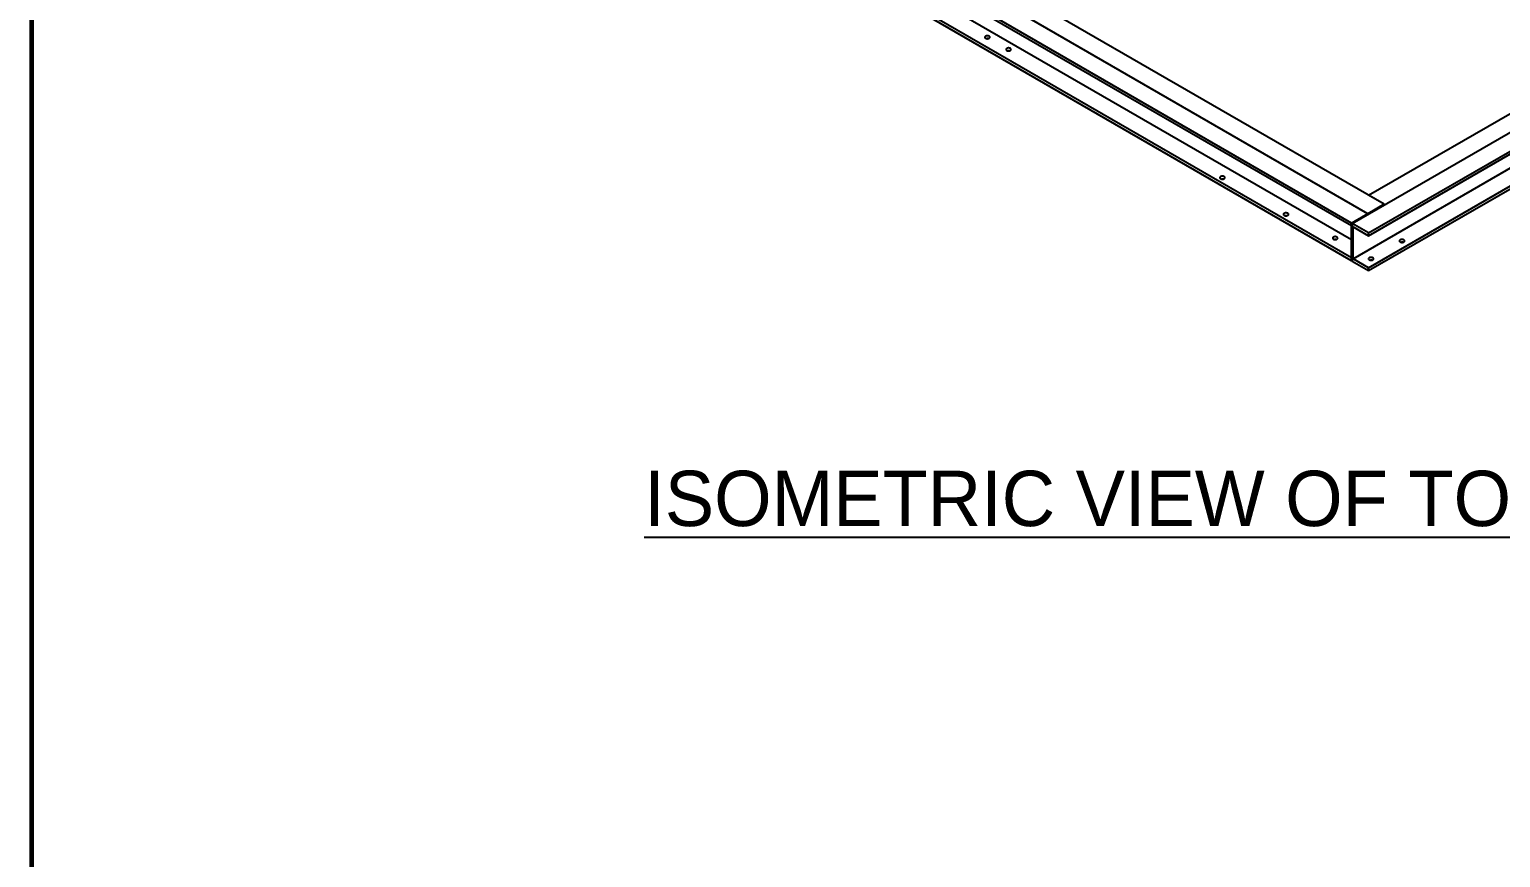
# Model space of a CAD drawing. Header units: millimetres. Extents: x 0 to 16187, y -20471 to 6290.
# Drawn here: x 7097.2 to 7416.5, y 3017.6 to 3197.3 of the extents above; entities that cross this region are included whole.
import ezdxf
from ezdxf.enums import TextEntityAlignment as Align

# ---------------------------------------------------------------- set-up
doc = ezdxf.new("R2010")
doc.units = ezdxf.units.MM
doc.layers.add('BORDER1', color=3, linetype='Continuous')
doc.layers.add('BORDER2', color=7, linetype='Continuous')
doc.styles.add('ROMANC', font='ROMANC', dxfattribs={"height": 5})
doc.styles.add('ROMAND-1', font='ic-romand.shx')
doc.styles.add('ROMANS', font='ROMANS.shx', dxfattribs={"width": 0.8})
doc.styles.add('ROMANT', font='ROMANT', dxfattribs={"height": 4})

# ---------------------------------------------------------------- blocks, each defined once
blk = doc.blocks.new('*U609')
at = {"layer": 'BORDER1', "color": 154, "true_color": 0x1859a9, "const_width": 1}
blk.add_lwpolyline([(1.81, 811), (1144, 811), (1144, 0), (0, 0), (0, 811)], close=True, dxfattribs=at)
at = {"layer": 'BORDER2', "flags": 8}
for tag, height, style, p in [('REV-A', 3.24, 'ROMANS', (986.93, 140.25)), ('RE-A', 8.06, 'ROMANT', (1084.63, 7.17))]:
    blk.add_attdef(tag, text='', height=height, dxfattribs=dict(at, style=style)).set_placement(p, align=Align.CENTER)
at = {"layer": 'BORDER2', "style": 'ROMANS', "width": 3.830216}
blk.add_attdef('DATE-A', text='', height=3.24, dxfattribs=at).set_placement((995.51, 140.25), (1008.51, 140.25), align=Align.FIT)
at = {"layer": 'BORDER2'}
for tag, height, style, p in [('DRN-A', 3.24, 'ROMANS', (1018.38, 140.25)), ('CHD-A', 3.24, 'ROMANS', (1032.35, 140.25)), ('APD-A', 3.24, 'ROMANS', (1046.64, 140.25)), ('CONS_CONT_VEND', 4.2, 'ROMANC', (1061.39, 72.83))]:
    blk.add_attdef(tag, text='', height=height, dxfattribs=dict(at, style=style)).set_placement(p, align=Align.CENTER)
at = {"layer": 'BORDER2', "style": 'ROMANS', "width": 0.8}
for tag, p, height in [('1:X', (997.23, 122.55), 3.5), ('LOC', (1042.74, 122.55), 3.5), ('PROJ_NO', (1118.64, 122.55), 3.5), ('CONS_DRG_NO', (1011, 63), 3)]:
    blk.add_attdef(tag, p, '', height=height, dxfattribs=at)
at = {"layer": 'BORDER2', "lineweight": 30, "width": 0.8, "flags": 104}
blk.add_attdef('COMMENTS-A', text='', height=2.2, dxfattribs=at).set_placement((1055.21, 142.07), align=Align.MIDDLE_LEFT)
at = {"layer": 'BORDER2', "style": 'ROMANS', "width": 0.8}
for tag, p in [('PROJECT_TITLE_1', (1061.07, 55.35)), ('PROJECT_TITLE_2', (1061.07, 49.3))]:
    blk.add_attdef(tag, text='', height=3.5, dxfattribs=at).set_placement(p, align=Align.MIDDLE)
at = {"layer": 'BORDER2', "style": 'ROMANT', "width": 0.8}
for tag, p in [('DRG_TITLE_1', (1061.07, 36.31)), ('DRG_TITLE_2', (1061.07, 28.31)), ('DRG_TITLE_3', (1061.07, 20.31))]:
    blk.add_attdef(tag, text='', height=5, dxfattribs=at).set_placement(p, align=Align.CENTER)
at = {"layer": 'BORDER2', "style": 'ROMANT'}
for tag, p in [('AR', (995, 7.17)), ('PA', (1011.74, 7.17)), ('DC', (1028.45, 7.17)), ('TS', (1120.84, 7.17))]:
    blk.add_attdef(tag, p, '', height=8.06, dxfattribs=at)
for tag, p in [('SRNO', (1074.7, 7.17)), ('SH', (1115.8, 7.18))]:
    blk.add_attdef(tag, text='', height=8.06, dxfattribs=at).set_placement(p, align=Align.RIGHT)
at = {"layer": 'BORDER2', "style": 'ROMANS', "flags": 2}
blk.add_attdef('TB_VERSION', text='', height=2, dxfattribs=at).set_placement((1, -1), align=Align.TOP_LEFT)

msp = doc.modelspace()

# ---------------------------------------------------------------- linework, layer by layer
at = {"color": 7, "linetype": 'Continuous', "lineweight": 25}
for p, q in [((7387.69498, 3157.31015), (7171.85063, 3281.91444)), ((7391.23051, 3159.35117), (7175.38616, 3283.95546)), ((7384.15944, 3155.26913), (7168.3151, 3279.87342)), ((7384.15944, 3154.65673), (7168.3151, 3279.26101)), ((7384.15944, 3147.71613), (7168.3151, 3272.32042)), ((7384.15944, 3151.61448), (7171.69153, 3274.26959)), ((7384.15944, 3147.10372), (7168.3151, 3271.70801)), ((7384.31854, 3155.17729), (7534.22518, 3241.71655)), ((7387.85407, 3153.13627), (7537.76071, 3239.67553)), ((7387.85407, 3161.30035), (7523.61858, 3239.67553)), ((7387.85407, 3152.52386), (7537.76071, 3239.06312)), ((7384.47764, 3147.53244), (7534.38428, 3234.0717)), ((7387.85407, 3145.58326), (7537.76071, 3232.12252)), ((7387.85407, 3144.97086), (7537.76071, 3231.51012)), ((7391.23051, 3159.35117), (7387.85407, 3161.30035)), ((7384.15944, 3155.26913), (7391.23051, 3159.35117)), ((7391.23051, 3159.35117), (7387.69498, 3157.31015)), ((7384.15944, 3155.26913), (7387.69498, 3157.31015)), ((7384.15944, 3155.26913), (7384.31854, 3155.17729)), ((7384.15944, 3147.10372), (7384.15944, 3155.26913)), ((7384.15944, 3154.65673), (7384.15944, 3155.26913)), ((7384.31854, 3155.17729), (7384.31854, 3147.01188)), ((7387.85407, 3153.13627), (7384.31854, 3155.17729)), ((7384.47764, 3154.47303), (7387.85407, 3152.52386)), ((7384.47764, 3147.53244), (7384.47764, 3154.47303)), ((7387.85407, 3152.52386), (7387.85407, 3153.13627)), ((7384.15944, 3147.10372), (7384.15944, 3147.71613)), ((7384.31854, 3147.01188), (7384.15944, 3147.10372)), ((7384.31854, 3147.01188), (7387.85407, 3144.97086)), ((7387.85407, 3145.58326), (7384.47764, 3147.53244)), ((7387.85407, 3144.97086), (7387.85407, 3145.58326))]:
    msp.add_line(p, q, dxfattribs=at)
at = {"color": 7, "linetype": 'Continuous', "lineweight": 25, "flags": 128}
for points in [[(7305.51149, 3195.81277), (7305.4358, 3195.84925), (7305.35004, 3195.87734), (7305.25697, 3195.89614), (7305.15958, 3195.90505), (7305.061, 3195.90377), (7304.9644, 3195.89235), (7304.87289, 3195.87116), (7304.7894, 3195.84088), (7304.71662, 3195.80247), (7304.65688, 3195.75718), (7304.61212, 3195.70647), (7304.58376, 3195.65195), (7304.57272, 3195.59538), (7304.57935, 3195.53859), (7304.60344, 3195.48339), (7304.64422, 3195.43157), (7304.70038, 3195.38478), (7304.7701, 3195.34453), (7304.85115, 3195.31211), (7304.94093, 3195.28857), (7305.03654, 3195.27466), (7305.13492, 3195.27083), (7305.2329, 3195.27721), (7305.32734, 3195.29358), (7305.4152, 3195.31942), (7305.49365, 3195.3539), (7305.56017, 3195.39592), (7305.61263, 3195.44411), (7305.64934, 3195.49694), (7305.66912, 3195.55271), (7305.67133, 3195.60962), (7305.65591, 3195.66584), (7305.62334, 3195.71957), (7305.57468, 3195.76908), (7305.51149, 3195.81277)], [(7310.10768, 3193.15945), (7310.03199, 3193.19593), (7309.94623, 3193.22402), (7309.85316, 3193.24282), (7309.75577, 3193.25172), (7309.65719, 3193.25045), (7309.5606, 3193.23903), (7309.46908, 3193.21784), (7309.38559, 3193.18755), (7309.31281, 3193.14915), (7309.25308, 3193.10386), (7309.20831, 3193.05314), (7309.17995, 3192.99862), (7309.16891, 3192.94206), (7309.17555, 3192.88526), (7309.19964, 3192.83007), (7309.24042, 3192.77824), (7309.29657, 3192.73145), (7309.36629, 3192.6912), (7309.44735, 3192.65878), (7309.53712, 3192.63524), (7309.63274, 3192.62133), (7309.73112, 3192.61751), (7309.8291, 3192.62388), (7309.92354, 3192.64025), (7310.01139, 3192.66609), (7310.08984, 3192.70057), (7310.15637, 3192.74259), (7310.20883, 3192.79079), (7310.24554, 3192.84362), (7310.26532, 3192.89938), (7310.26753, 3192.95629), (7310.2521, 3193.01251), (7310.21954, 3193.06624), (7310.17088, 3193.11575), (7310.10768, 3193.15945)], [(7356.51157, 3165.35054), (7356.43587, 3165.38702), (7356.35011, 3165.41512), (7356.25704, 3165.43392), (7356.15966, 3165.44282), (7356.06108, 3165.44154), (7355.96448, 3165.43013), (7355.87296, 3165.40893), (7355.78947, 3165.37865), (7355.71669, 3165.34025), (7355.65696, 3165.29496), (7355.61219, 3165.24424), (7355.58384, 3165.18972), (7355.5728, 3165.13316), (7355.57943, 3165.07636), (7355.60352, 3165.02117), (7355.6443, 3164.96934), (7355.70045, 3164.92255), (7355.77018, 3164.8823), (7355.85123, 3164.84988), (7355.941, 3164.82634), (7356.03662, 3164.81243), (7356.135, 3164.8086), (7356.23298, 3164.81498), (7356.32742, 3164.83135), (7356.41527, 3164.85719), (7356.49373, 3164.89167), (7356.56025, 3164.93369), (7356.61271, 3164.98189), (7356.64942, 3165.03472), (7356.6692, 3165.09048), (7356.67141, 3165.14739), (7356.65599, 3165.20361), (7356.62342, 3165.25734), (7356.57476, 3165.30685), (7356.51157, 3165.35054)], [(7370.30015, 3157.39057), (7370.22446, 3157.42705), (7370.1387, 3157.45514), (7370.04563, 3157.47394), (7369.94824, 3157.48284), (7369.84966, 3157.48157), (7369.75306, 3157.47015), (7369.66154, 3157.44896), (7369.57805, 3157.41867), (7369.50527, 3157.38027), (7369.44554, 3157.33498), (7369.40078, 3157.28426), (7369.37242, 3157.22974), (7369.36138, 3157.17318), (7369.36801, 3157.11638), (7369.3921, 3157.06119), (7369.43288, 3157.00936), (7369.48903, 3156.96257), (7369.55876, 3156.92232), (7369.63981, 3156.8899), (7369.72959, 3156.86636), (7369.8252, 3156.85245), (7369.92358, 3156.84863), (7370.02156, 3156.855), (7370.116, 3156.87137), (7370.20386, 3156.89721), (7370.28231, 3156.93169), (7370.34883, 3156.97371), (7370.40129, 3157.02191), (7370.438, 3157.07474), (7370.45778, 3157.1305), (7370.45999, 3157.18741), (7370.44457, 3157.24363), (7370.412, 3157.29736), (7370.36334, 3157.34687), (7370.30015, 3157.39057)], [(7380.99514, 3152.23699), (7380.91945, 3152.27347), (7380.83369, 3152.30156), (7380.74062, 3152.32036), (7380.64323, 3152.32927), (7380.54465, 3152.32799), (7380.44805, 3152.31657), (7380.35653, 3152.29538), (7380.27305, 3152.26509), (7380.20026, 3152.22669), (7380.14053, 3152.1814), (7380.09577, 3152.13068), (7380.06741, 3152.07617), (7380.05637, 3152.0196), (7380.063, 3151.96281), (7380.08709, 3151.90761), (7380.12787, 3151.85578), (7380.18402, 3151.80899), (7380.25375, 3151.76874), (7380.3348, 3151.73633), (7380.42458, 3151.71279), (7380.52019, 3151.69888), (7380.61857, 3151.69505), (7380.71655, 3151.70142), (7380.81099, 3151.71779), (7380.89885, 3151.74364), (7380.9773, 3151.77812), (7381.04382, 3151.82013), (7381.09628, 3151.86833), (7381.13299, 3151.92116), (7381.15277, 3151.97693), (7381.15498, 3152.03384), (7381.13956, 3152.09006), (7381.10699, 3152.14379), (7381.05833, 3152.19329), (7380.99514, 3152.23699)], [(7395.49083, 3151.62468), (7395.41514, 3151.66116), (7395.32938, 3151.68926), (7395.23631, 3151.70806), (7395.13892, 3151.71696), (7395.04034, 3151.71568), (7394.94374, 3151.70426), (7394.85222, 3151.68307), (7394.76873, 3151.65279), (7394.69595, 3151.61438), (7394.63622, 3151.5691), (7394.59146, 3151.51838), (7394.5631, 3151.46386), (7394.55206, 3151.4073), (7394.55869, 3151.3505), (7394.58278, 3151.2953), (7394.62356, 3151.24348), (7394.67971, 3151.19669), (7394.74944, 3151.15644), (7394.83049, 3151.12402), (7394.92027, 3151.10048), (7395.01588, 3151.08657), (7395.11426, 3151.08274), (7395.21224, 3151.08912), (7395.30668, 3151.10549), (7395.39454, 3151.13133), (7395.47299, 3151.16581), (7395.53951, 3151.20783), (7395.59197, 3151.25603), (7395.62868, 3151.30886), (7395.64846, 3151.36462), (7395.65067, 3151.42153), (7395.63525, 3151.47775), (7395.60268, 3151.53148), (7395.55402, 3151.58099), (7395.49083, 3151.62468)], [(7388.77331, 3147.74674), (7388.69762, 3147.78322), (7388.61186, 3147.81132), (7388.51879, 3147.83012), (7388.4214, 3147.83902), (7388.32282, 3147.83774), (7388.22622, 3147.82633), (7388.13471, 3147.80513), (7388.05122, 3147.77485), (7387.97844, 3147.73645), (7387.91871, 3147.69116), (7387.87394, 3147.64044), (7387.84558, 3147.58592), (7387.83454, 3147.52936), (7387.84118, 3147.47256), (7387.86527, 3147.41737), (7387.90605, 3147.36554), (7387.9622, 3147.31875), (7388.03192, 3147.2785), (7388.11297, 3147.24608), (7388.20275, 3147.22254), (7388.29837, 3147.20863), (7388.39675, 3147.2048), (7388.49473, 3147.21118), (7388.58917, 3147.22755), (7388.67702, 3147.25339), (7388.75547, 3147.28787), (7388.822, 3147.32989), (7388.87446, 3147.37809), (7388.91117, 3147.43092), (7388.93095, 3147.48668), (7388.93316, 3147.54359), (7388.91773, 3147.59981), (7388.88517, 3147.65354), (7388.83651, 3147.70305), (7388.77331, 3147.74674)]]:
    msp.add_lwpolyline(points, dxfattribs=at)
at = {"color": 7, "linetype": 'Continuous', "lineweight": 25}
for centre, radius, start, end in [((7305.12258, 3194.35606), 0.93736, 81.0727182, 98.9272818), ((7309.71877, 3191.70273), 0.93736, 81.0727182, 98.9272818), ((7356.12266, 3163.89383), 0.93736, 81.0727943, 98.9272059), ((7369.91124, 3155.93385), 0.93736, 81.0728021, 98.9271981), ((7380.60623, 3150.78027), 0.93736, 81.0727182, 98.9272818), ((7395.10192, 3150.16733), 0.93798, 81.0787148, 98.9212852), ((7388.3844, 3146.28939), 0.93798, 81.0787148, 98.9212852)]:
    msp.add_arc(centre, radius, start, end, dxfattribs=at)

# ---------------------------------------------------------------- block references
at = {"layer": 'BORDER1'}
msp.add_blockref('*U609', (7097.74721, 2612.13313), dxfattribs=at)

# ---------------------------------------------------------------- texts
at = {"color": 7, "style": 'ROMAND-1'}
msp.add_text('%%UISOMETRIC VIEW OF TOP FRAME', height=12, dxfattribs=at).set_placement((7230.67264, 3089.54433))

doc.saveas('drawing.dxf')
